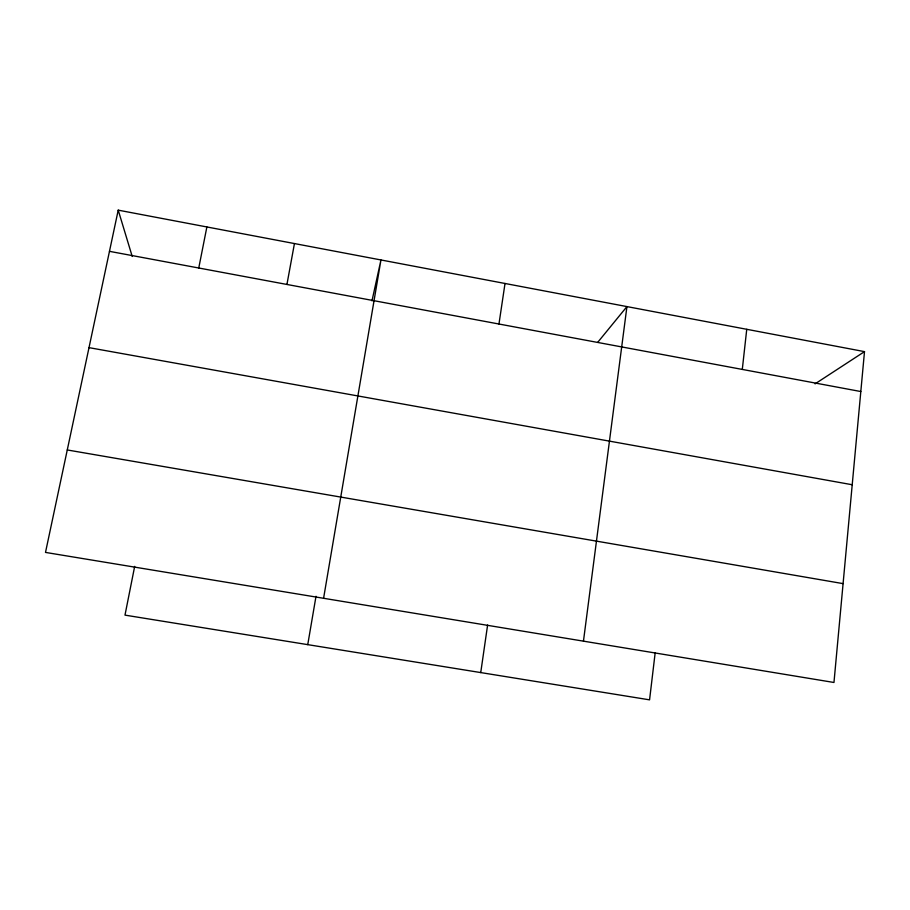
<?xml version="1.0" encoding="UTF-8"?>
<svg xmlns="http://www.w3.org/2000/svg" width="910" height="910" viewBox="0 0 910 910"><rect width="100%" height="100%" fill="white"/><g stroke="black" fill="none" stroke-linecap="round" stroke-linejoin="round"><path stroke-width="1.36" d="M864.5 351.624L833.969 682.477L45.5 552.415L118.22 210.153L864.5 351.624L815.064 383.872M742.298 369.426L746.746 329.306M655.189 652.652L649.569 699.847L124.988 615.126L134.68 566.373M583.458 641.152L626.933 306.59L597.756 342.296M480.742 672.581L487.612 625.011M498.964 324.017L505.016 283.476M323.585 598.291L380.949 259.964L371.985 300.846M307.751 644.633L316.009 596.289M286.934 284.455L294.442 243.561M198.755 268.006L206.877 226.965M67.272 449.961L843.092 583.629M89.009 347.643L852.215 484.746M109.473 251.342L860.814 391.539M118.22 210.153L132.223 256.449"/></g></svg>
